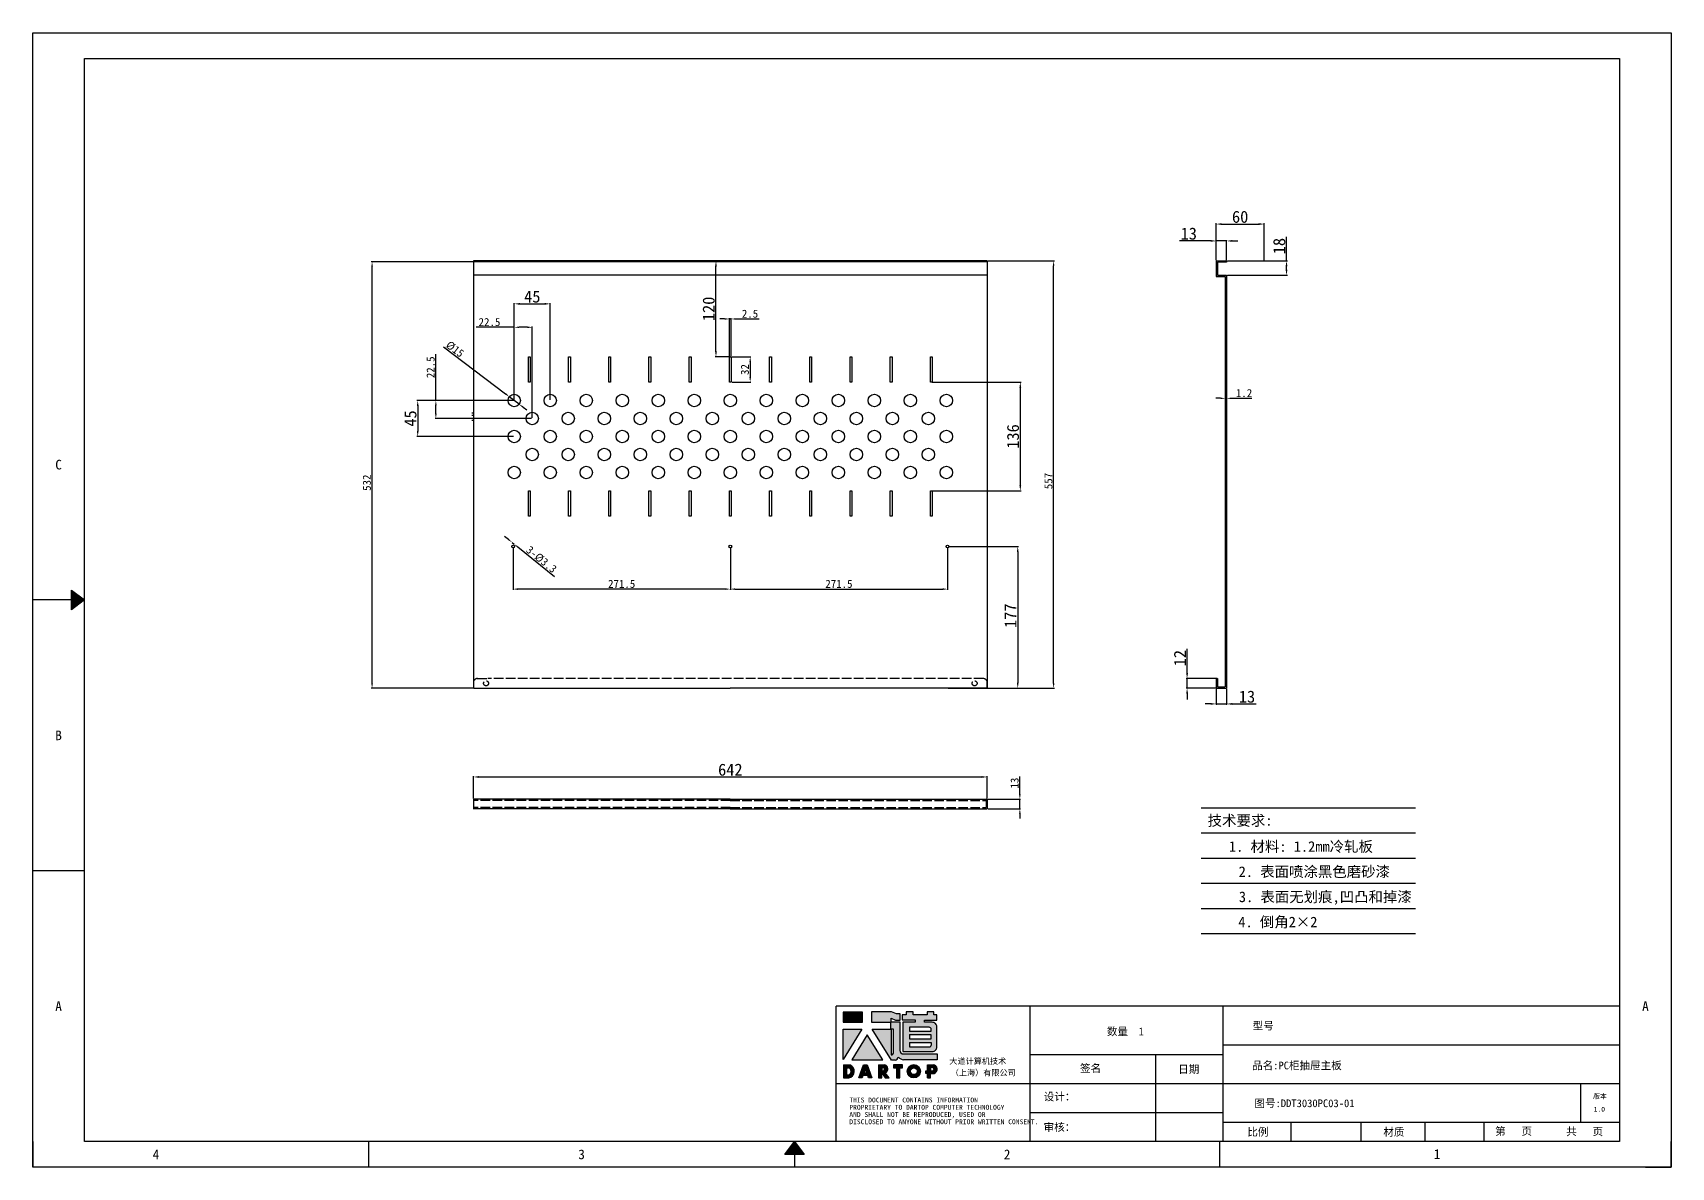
# Model space of a CAD drawing. Header units: millimetres. Extents: x 12436 to 30221, y 8547 to 23793.
# Drawn here: x 14703 to 16751, y 14299 to 15718 of the extents above; entities that cross this region are included whole.
import ezdxf
from ezdxf.enums import TextEntityAlignment as Align

# ---------------------------------------------------------------- set-up
doc = ezdxf.new("R2010")
doc.units = ezdxf.units.MM
doc.header["$PDSIZE"] = -1
doc.linetypes.add('ACAD_ISO02W100', pattern=[15, 12, -3])
doc.linetypes.add('DOT', pattern=[0.25, 0, -0.25])
for name, color, linetype in [('4', 7, 'Continuous'), ('FORMAT', 7, 'Continuous'), ('print', 30, 'Continuous')]:
    doc.layers.add(name, color=color, linetype=linetype)
doc.styles.add('Dartop', font='SIMFANG.TTF')
doc.styles.add('HZ', font='SimSun.ttf')
doc.styles.add('hzHT', font='SIMHEI.TTF')
doc.dimstyles.new('副本 (3) ISO-25', dxfattribs={"dimtxt": 15, "dimasz": 7, "dimexe": 1, "dimexo": 1, "dimgap": 1.524, "dimtad": 1, "dimdec": 0, "dimzin": 0, "dimdsep": 46, "dimtxsty": 'Standard', "dimcen": 2.5, "dimclrd": 4, "dimclre": 4, "dimclrt": 4, "dimadec": 0, "dimazin": 0, "dimtfac": 1, "dimtdec": 0, "dimtmove": 0, "dimatfit": 3, "dimfxl": 1, "dimtzin": 0, "dimarcsym": 0})
doc.dimstyles.new('副本 ISO-25', dxfattribs={"dimtxt": 10, "dimasz": 6, "dimexe": 1, "dimexo": 1, "dimgap": 1.524, "dimtad": 1, "dimdec": 1, "dimzin": 0, "dimdsep": 46, "dimtxsty": 'Standard', "dimcen": 2.5, "dimclrd": 4, "dimclre": 4, "dimclrt": 4, "dimadec": 0, "dimazin": 0, "dimtfac": 1, "dimtdec": 1, "dimtmove": 0, "dimatfit": 3, "dimfxl": 1, "dimtzin": 0, "dimarcsym": 0})

# ---------------------------------------------------------------- blocks, each defined once
blk = doc.blocks.new('*D271')
at = {"layer": 'Defpoints', "color": 0}
for p in [(15349.7, 15378.7), (15304.7, 15257.9), (15349.7, 15257.9)]:
    blk.add_point(p, dxfattribs=at)
at = {"layer": 'FORMAT', "color": 4, "lineweight": -2}
for p, q in [((15304.7, 15258.9), (15304.7, 15379.7)), ((15311.7, 15378.7), (15342.7, 15378.7)), ((15349.7, 15258.9), (15349.7, 15379.7))]:
    blk.add_line(p, q, dxfattribs=at)
at = {"layer": 'FORMAT', "color": 4}
for points in [[(15311.7, 15379.8), (15311.7, 15377.5), (15304.7, 15378.7)], [(15342.7, 15379.8), (15342.7, 15377.5), (15349.7, 15378.7)]]:
    blk.add_solid(points, dxfattribs=at)
at = {"layer": 'FORMAT', "color": 4, "insert": (15327.2, 15387.7), "char_height": 15, "attachment_point": 5}
blk.add_mtext('45', dxfattribs=at)
blk = doc.blocks.new('*D272')
at = {"layer": 'Defpoints', "color": 0}
for p in [(15304.7, 15257.9), (15184, 15212.9), (15304.7, 15212.9)]:
    blk.add_point(p, dxfattribs=at)
at = {"layer": 'FORMAT', "color": 4, "lineweight": -2}
for p, q in [((15303.7, 15257.9), (15183, 15257.9)), ((15184, 15250.9), (15184, 15219.9)), ((15303.7, 15212.9), (15183, 15212.9))]:
    blk.add_line(p, q, dxfattribs=at)
at = {"layer": 'FORMAT', "color": 4}
for points in [[(15182.9, 15250.9), (15185.2, 15250.9), (15184, 15257.9)], [(15182.9, 15219.9), (15185.2, 15219.9), (15184, 15212.9)]]:
    blk.add_solid(points, dxfattribs=at)
at = {"layer": 'FORMAT', "color": 4, "insert": (15175, 15235.4), "char_height": 15, "attachment_point": 5, "rotation": 90}
blk.add_mtext('45', dxfattribs=at)
blk = doc.blocks.new('*D273')
at = {"color": 4, "lineweight": -2}
for p, q in [((15216.2, 15324.8), (15293.7, 15266.2)), ((15310.9, 15253.2), (15298.5, 15262.6)), ((15315.6, 15249.6), (15320.4, 15246))]:
    blk.add_line(p, q, dxfattribs=at)
at = {"color": 4}
for points in [[(15294.3, 15267), (15293.1, 15265.4), (15298.5, 15262.6)], [(15316.2, 15250.4), (15315, 15248.8), (15310.9, 15253.2)]]:
    blk.add_solid(points, dxfattribs=at)
at = {"layer": 'Defpoints', "color": 0}
for p in [(15298.5, 15262.6), (15310.9, 15253.2)]:
    blk.add_point(p, dxfattribs=at)
at = {"color": 4, "insert": (15230.6, 15322), "char_height": 10, "attachment_point": 5, "rotation": 322.9222}
blk.add_mtext('%%C15', dxfattribs=at)
blk = doc.blocks.new('*D274')
at = {"layer": 'Defpoints', "color": 0}
for p in [(15414, 15432.4), (15556.7, 15432.4), (15574.7, 15312.4)]:
    blk.add_point(p, dxfattribs=at)
at = {"layer": 'FORMAT', "color": 4, "lineweight": -2}
for p, q in [((15415, 15432.4), (15557.7, 15432.4)), ((15556.7, 15319.4), (15556.7, 15425.4)), ((15573.7, 15312.4), (15555.7, 15312.4))]:
    blk.add_line(p, q, dxfattribs=at)
at = {"layer": 'FORMAT', "color": 4}
for points in [[(15555.6, 15425.4), (15557.9, 15425.4), (15556.7, 15432.4)], [(15555.6, 15319.4), (15557.9, 15319.4), (15556.7, 15312.4)]]:
    blk.add_solid(points, dxfattribs=at)
at = {"layer": 'FORMAT', "color": 4, "insert": (15547.7, 15372.4), "char_height": 15, "attachment_point": 5, "rotation": 90}
blk.add_mtext('120', dxfattribs=at)
blk = doc.blocks.new('*D275')
at = {"color": 4, "lineweight": -2}
for p, q in [((15897, 15432.4), (15979.7, 15432.4)), ((15978.7, 14904.3), (15978.7, 15426.4)), ((15896.7, 14898.3), (15979.7, 14898.3))]:
    blk.add_line(p, q, dxfattribs=at)
at = {"color": 4}
for points in [[(15977.7, 15426.4), (15979.7, 15426.4), (15978.7, 15432.4)], [(15977.7, 14904.3), (15979.7, 14904.3), (15978.7, 14898.3)]]:
    blk.add_solid(points, dxfattribs=at)
at = {"layer": 'Defpoints', "color": 0}
for p in [(15896, 15432.4), (15978.7, 15432.4), (15895.7, 14898.3)]:
    blk.add_point(p, dxfattribs=at)
at = {"color": 4, "insert": (15972.2, 15157.2), "char_height": 10, "attachment_point": 5, "rotation": 90}
blk.add_mtext('557', dxfattribs=at)
blk = doc.blocks.new('*D276')
at = {"color": 4, "lineweight": -2}
for p, q in [((15252.7, 15431.2), (15126, 15431.2)), ((15127, 14904.3), (15127, 15425.2)), ((15252.7, 14898.3), (15126, 14898.3))]:
    blk.add_line(p, q, dxfattribs=at)
at = {"color": 4}
for points in [[(15126, 15425.2), (15128, 15425.2), (15127, 15431.2)], [(15126, 14904.3), (15128, 14904.3), (15127, 14898.3)]]:
    blk.add_solid(points, dxfattribs=at)
at = {"layer": 'Defpoints', "color": 0}
for p in [(15127, 15431.2), (15253.7, 15431.2), (15253.7, 14898.3)]:
    blk.add_point(p, dxfattribs=at)
at = {"color": 4, "insert": (15120.5, 15155.1), "char_height": 10, "attachment_point": 5, "rotation": 90}
blk.add_mtext('532', dxfattribs=at)
blk = doc.blocks.new('*D277')
at = {"layer": 'Defpoints', "color": 0}
for p in [(16194.9, 15457.3), (16181.9, 15432.4), (16194.9, 15432.4)]:
    blk.add_point(p, dxfattribs=at)
at = {"layer": 'FORMAT', "color": 4, "lineweight": -2}
for p, q in [((16174.9, 15457.3), (16136.1, 15457.3)), ((16181.9, 15433.4), (16181.9, 15458.3)), ((16194.9, 15457.3), (16181.9, 15457.3)), ((16194.9, 15433.4), (16194.9, 15458.3)), ((16201.9, 15457.3), (16208.9, 15457.3))]:
    blk.add_line(p, q, dxfattribs=at)
at = {"layer": 'FORMAT', "color": 4}
for points in [[(16174.9, 15458.5), (16174.9, 15456.2), (16181.9, 15457.3)], [(16201.9, 15458.5), (16201.9, 15456.2), (16194.9, 15457.3)]]:
    blk.add_solid(points, dxfattribs=at)
at = {"layer": 'FORMAT', "color": 4, "insert": (16147.6, 15466.4), "char_height": 15, "attachment_point": 5}
blk.add_mtext('13', dxfattribs=at)
blk = doc.blocks.new('*D278')
at = {"layer": 'Defpoints', "color": 0}
for p in [(16241.9, 15478.4), (16181.9, 15432.4), (16241.9, 15430.8)]:
    blk.add_point(p, dxfattribs=at)
at = {"layer": 'FORMAT', "color": 4, "lineweight": -2}
for p, q in [((16181.9, 15433.4), (16181.9, 15479.4)), ((16188.9, 15478.4), (16234.9, 15478.4)), ((16241.9, 15431.8), (16241.9, 15479.4))]:
    blk.add_line(p, q, dxfattribs=at)
at = {"layer": 'FORMAT', "color": 4}
for points in [[(16188.9, 15479.6), (16188.9, 15477.2), (16181.9, 15478.4)], [(16234.9, 15479.6), (16234.9, 15477.2), (16241.9, 15478.4)]]:
    blk.add_solid(points, dxfattribs=at)
at = {"layer": 'FORMAT', "color": 4, "insert": (16211.8, 15487.4), "char_height": 15, "attachment_point": 5}
blk.add_mtext('60', dxfattribs=at)
blk = doc.blocks.new('*U14')
at = {"color": 254, "linetype": 'Continuous', "extrusion": (0, 0, -1)}
for points in [[(-17, 0.333), (-16.812, 0.25), (-17, 0.5)], [(-17, 0.333), (-17.188, 0.25), (-16.812, 0.25)], [(-17, 0.333), (-17, 0.5), (-17.188, 0.25)]]:
    blk.add_solid(points, dxfattribs=at)
blk = doc.blocks.new('*U13')
at = {"color": 254, "linetype": 'Continuous', "extrusion": (0, 0, -1)}
for points in [[(-0.833, 11), (-0.75, 10.812), (-0.75, 11.188)], [(-0.833, 11), (-0.75, 11.188), (-1, 11)], [(-0.833, 11), (-1, 11), (-0.75, 10.812)]]:
    blk.add_solid(points, dxfattribs=at)
blk = doc.blocks.new('dadao')
for p, q in [((48, 19.2), (44.9, 10.4)), ((44.9, 10.4), (51.2, 10.4)), ((51.2, 10.4), (48, 19.2))]:
    blk.add_line(p, q)
for points in [[(41.8, 121.6), (41.8, 143.7), (-0.4, 143.7), (-0.4, 121.6), (41.8, 121.6)], [(104.8, 122), (104.8, 130.3), (114.1, 126.3), (124.2, 126.3), (124.2, 139.6), (115.9, 139.6), (105.1, 143.9), (61.5, 143.9)], [(61.7, 144), (61.7, 121.3), (103.9, 121.3)], [(113.4, 38.7), (105.1, 38.7), (63, 106.5), (103.9, 106.5), (103.9, 120.9), (103.9, 121.3)], [(109.7, 53.6), (109.7, 106.2), (104.3, 106.2), (104.3, 50.4), (106.6, 50.4)], [(144.6, 94.4), (144.6, 84.8), (192, 84.8), (192, 94.1), (144.9, 94.1)], [(120.2, 45), (119.5, 45), (119.5, 44.6)], [(0, 28), (0, 0), (11.8, 0)], [(0.1, 28), (14, 28)], [(7.1, 21.8), (7.1, 6.1), (12, 6.1)], [(7.1, 21.8), (11.4, 21.8)], [(76.8, 28.2), (76.8, 0), (84.1, 0), (84.1, 11.1), (91.6, -0.1), (100.3, -0.1), (91.7, 11.1)], [(76.8, 28.2), (90.6, 28.2)], [(84, 22.7), (84, 15.3), (87.2, 15.3)], [(84, 22.7), (87.3, 22.7)], [(183.7, 0), (183.7, 9.6), (180.6, 9.6), (180.6, 14.9), (183.8, 14.9), (183.8, 28.1), (196.1, 28.1), (196.5, 28.1)], [(183.7, 0), (190.9, 0), (190.9, 9.6), (198.8, 9.6)], [(194.9, 22.3), (190.8, 22.3), (190.8, 15), (194.4, 15)]]:
    blk.add_lwpolyline(points)
blk.add_lwpolyline([(137.1, 144.2), (137.1, 137.9), (128.3, 137.9), (128.3, 126.5), (157.3, 126.5), (157.3, 121.5), (130.3, 121.5), (130.3, 57.5), (194.4, 57.5, 0.414214), (204.4, 67.5), (204.4, 111.3, 0.414214), (194.4, 121.3), (177.5, 121.3), (177.5, 126.3), (204.7, 126.3), (204.7, 137.7), (198.2, 137.7), (198.2, 143.9), (183.3, 143.9), (183.3, 138), (153, 138), (153, 144.2), (137.1, 144.2)], format="xyb", close=True)
for points in [[(104.8, 122), (123.4, 122), (123.4, 60, 0.414214), (131.4, 52), (204.8, 52), (204.8, 39.1), (131.7, 39.1)], [(144.3, 110.8), (144.3, 101.8), (192.3, 101.8), (192.3, 105.5, 0.414214), (187.3, 110.5), (144.3, 110.5)], [(144.6, 77), (144.6, 67.5), (187.6, 67.5, 0.414214), (192.6, 72.5), (192.6, 76.4), (144.6, 76.4)]]:
    blk.add_lwpolyline(points, format="xyb")
for points in [[(-0.3, 106.2), (40.4, 106.2), (-0.3, 39.7), (-0.3, 106.2)], [(51.7, 94.1), (18.4, 39.3), (86.2, 39.3)], [(43.8, 28.2), (51.8, 28.2), (62.6, -0.1), (55, -0.1), (53.2, 5), (42.9, 5), (41.1, 0), (33.6, 0)], [(110, 28.1), (110, 21.9), (116, 21.9), (116, -0.1), (123.2, -0.1), (123.2, 22), (129.2, 22), (129.2, 28.1), (110, 28.1)]]:
    blk.add_lwpolyline(points, close=True)
for radius in [14.5, 7.44]:
    blk.add_circle((154.2, 14.2), radius)
for centre, radius, start, end in [((99.2, 60.7), 12.6, 305.6399, 325.969), ((111.6, 46.7), 8.19, 282.9811, 347.6627), ((136, 61.7), 22.9, 226.7358, 259.3209), ((8.5, 13.9), 8.49, 294.2143, 69.7177), ((9.6, 14.2), 14.4, 278.6604, 72.3203), ((86.4, 19), 3.8, 282.527, 76.7196), ((88.6, 19.4), 8.95, 290.6073, 77.2124), ((193.7, 18.7), 3.8, 280.9891, 72.5513), ((195.7, 18.6), 9.51, 288.8959, 85.2442)]:
    blk.add_arc(centre, radius, start, end)
blk = doc.blocks.new('*D264')
at = {"layer": 'Defpoints', "color": 0}
for p in [(15895.7, 14787.3), (15253.7, 14759.4), (15895.7, 14759.4)]:
    blk.add_point(p, dxfattribs=at)
at = {"layer": 'FORMAT', "color": 4, "lineweight": -2}
for p, q in [((15253.7, 14760.4), (15253.7, 14788.3)), ((15260.7, 14787.3), (15888.7, 14787.3)), ((15895.7, 14760.4), (15895.7, 14788.3))]:
    blk.add_line(p, q, dxfattribs=at)
at = {"layer": 'FORMAT', "color": 4}
for points in [[(15260.7, 14788.4), (15260.7, 14786.1), (15253.7, 14787.3)], [(15888.7, 14788.4), (15888.7, 14786.1), (15895.7, 14787.3)]]:
    blk.add_solid(points, dxfattribs=at)
at = {"layer": 'FORMAT', "color": 4, "insert": (15574.7, 14796.3), "char_height": 15, "attachment_point": 5}
blk.add_mtext('642', dxfattribs=at)
blk = doc.blocks.new('*D265')
at = {"layer": 'Defpoints', "color": 0}
for p in [(15302, 15080.5), (15304.6, 15078.3)]:
    blk.add_point(p, dxfattribs=at)
at = {"layer": 'FORMAT', "color": 4, "lineweight": -2}
for p, q in [((15297.3, 15084.3), (15292.6, 15088)), ((15302, 15080.5), (15304.6, 15078.3)), ((15355.1, 15037.3), (15309.3, 15074.5))]:
    blk.add_line(p, q, dxfattribs=at)
at = {"layer": 'FORMAT', "color": 4}
for points in [[(15297.9, 15085), (15296.7, 15083.5), (15302, 15080.5)], [(15309.9, 15075.3), (15308.6, 15073.8), (15304.6, 15078.3)]]:
    blk.add_solid(points, dxfattribs=at)
at = {"layer": 'FORMAT', "color": 4, "insert": (15338.6, 15059.1), "char_height": 10, "attachment_point": 5, "rotation": 320.9237}
blk.add_mtext('3-%%C3.3', dxfattribs=at)
blk = doc.blocks.new('*D262')
at = {"layer": 'Defpoints', "color": 0}
for p in [(15575.8, 15312.4), (15575.8, 15280.9), (15599.5, 15280.9)]:
    blk.add_point(p, dxfattribs=at)
at = {"layer": 'FORMAT', "color": 4, "lineweight": -2}
for p, q in [((15576.8, 15312.4), (15600.5, 15312.4)), ((15599.5, 15306.4), (15599.5, 15286.9)), ((15576.8, 15280.9), (15600.5, 15280.9))]:
    blk.add_line(p, q, dxfattribs=at)
at = {"layer": 'FORMAT', "color": 4}
for points in [[(15598.5, 15306.4), (15600.5, 15306.4), (15599.5, 15312.4)], [(15598.5, 15286.9), (15600.5, 15286.9), (15599.5, 15280.9)]]:
    blk.add_solid(points, dxfattribs=at)
at = {"layer": 'FORMAT', "color": 4, "insert": (15592.9, 15296.6), "char_height": 10, "attachment_point": 5, "rotation": 90}
blk.add_mtext('32', dxfattribs=at)
blk = doc.blocks.new('*D263')
at = {"layer": 'Defpoints', "color": 0}
for p in [(15575.8, 15359.8), (15573.6, 15312.4), (15575.8, 15312.4)]:
    blk.add_point(p, dxfattribs=at)
at = {"layer": 'FORMAT', "color": 4, "lineweight": -2}
for p, q in [((15567.6, 15359.8), (15561.6, 15359.8)), ((15573.6, 15313.4), (15573.6, 15360.8)), ((15573.6, 15359.8), (15575.8, 15359.8)), ((15575.8, 15313.4), (15575.8, 15360.8)), ((15581.8, 15359.8), (15610.8, 15359.8))]:
    blk.add_line(p, q, dxfattribs=at)
at = {"layer": 'FORMAT', "color": 4}
for points in [[(15567.6, 15360.8), (15567.6, 15358.8), (15573.6, 15359.8)], [(15581.8, 15360.8), (15581.8, 15358.8), (15575.8, 15359.8)]]:
    blk.add_solid(points, dxfattribs=at)
at = {"layer": 'FORMAT', "color": 4, "insert": (15599.3, 15366.3), "char_height": 10, "attachment_point": 5}
blk.add_mtext('2.5', dxfattribs=at)
blk = doc.blocks.new('*D269')
at = {"layer": 'Defpoints', "color": 0}
for p in [(15304.7, 15349.4), (15304.7, 15257.9), (15327.2, 15235.4)]:
    blk.add_point(p, dxfattribs=at)
at = {"layer": 'FORMAT', "color": 4, "lineweight": -2}
for p, q in [((15304.7, 15349.4), (15257.1, 15349.4)), ((15304.7, 15258.9), (15304.7, 15350.4)), ((15321.2, 15349.4), (15310.7, 15349.4)), ((15327.2, 15236.4), (15327.2, 15350.4))]:
    blk.add_line(p, q, dxfattribs=at)
at = {"layer": 'FORMAT', "color": 4}
for points in [[(15310.7, 15350.4), (15310.7, 15348.4), (15304.7, 15349.4)], [(15321.2, 15350.4), (15321.2, 15348.4), (15327.2, 15349.4)]]:
    blk.add_solid(points, dxfattribs=at)
at = {"layer": 'FORMAT', "color": 4, "insert": (15273.7, 15355.9), "char_height": 10, "attachment_point": 5}
blk.add_mtext('22.5', dxfattribs=at)
blk = doc.blocks.new('*D270')
at = {"layer": 'Defpoints', "color": 0}
for p in [(15304.7, 15257.9), (15206.7, 15235.4), (15327.2, 15235.4)]:
    blk.add_point(p, dxfattribs=at)
at = {"layer": 'FORMAT', "color": 4, "lineweight": -2}
for p, q in [((15206.7, 15257.9), (15206.7, 15315.9)), ((15303.7, 15257.9), (15205.7, 15257.9)), ((15326.2, 15235.4), (15205.7, 15235.4)), ((15206.7, 15241.4), (15206.7, 15251.9))]:
    blk.add_line(p, q, dxfattribs=at)
at = {"layer": 'FORMAT', "color": 4}
for points in [[(15205.7, 15251.9), (15207.7, 15251.9), (15206.7, 15257.9)], [(15205.7, 15241.4), (15207.7, 15241.4), (15206.7, 15235.4)]]:
    blk.add_solid(points, dxfattribs=at)
at = {"layer": 'FORMAT', "color": 4, "insert": (15200.2, 15299.4), "char_height": 10, "attachment_point": 5, "rotation": 90}
blk.add_mtext('22.5', dxfattribs=at)
blk = doc.blocks.new('*D266')
at = {"layer": 'Defpoints', "color": 0}
for p in [(15303.2, 15075.3), (15574.7, 15075.3), (15303.2, 15022.1)]:
    blk.add_point(p, dxfattribs=at)
at = {"layer": 'FORMAT', "color": 4, "lineweight": -2}
for p, q in [((15303.2, 15074.3), (15303.2, 15021.1)), ((15574.7, 15074.3), (15574.7, 15021.1)), ((15568.7, 15022.1), (15309.2, 15022.1))]:
    blk.add_line(p, q, dxfattribs=at)
at = {"layer": 'FORMAT', "color": 4}
for points in [[(15309.2, 15023.1), (15309.2, 15021.1), (15303.2, 15022.1)], [(15568.7, 15023.1), (15568.7, 15021.1), (15574.7, 15022.1)]]:
    blk.add_solid(points, dxfattribs=at)
at = {"layer": 'FORMAT', "color": 4, "insert": (15438.9, 15028.6), "char_height": 10, "attachment_point": 5}
blk.add_mtext('271.5', dxfattribs=at)
blk = doc.blocks.new('*D267')
at = {"layer": 'Defpoints', "color": 0}
for p in [(15574.7, 15075.3), (15846.2, 15075.3), (15846.2, 15022.1)]:
    blk.add_point(p, dxfattribs=at)
at = {"layer": 'FORMAT', "color": 4, "lineweight": -2}
for p, q in [((15574.7, 15074.3), (15574.7, 15021.1)), ((15846.2, 15074.3), (15846.2, 15021.1)), ((15580.7, 15022.1), (15840.2, 15022.1))]:
    blk.add_line(p, q, dxfattribs=at)
at = {"layer": 'FORMAT', "color": 4}
for points in [[(15580.7, 15023.1), (15580.7, 15021.1), (15574.7, 15022.1)], [(15840.2, 15023.1), (15840.2, 15021.1), (15846.2, 15022.1)]]:
    blk.add_solid(points, dxfattribs=at)
at = {"layer": 'FORMAT', "color": 4, "insert": (15710.4, 15028.6), "char_height": 10, "attachment_point": 5}
blk.add_mtext('271.5', dxfattribs=at)
blk = doc.blocks.new('*D268')
at = {"layer": 'Defpoints', "color": 0}
for p in [(15846.2, 15075.3), (15846.1, 14898.3), (15933.9, 14898.3)]:
    blk.add_point(p, dxfattribs=at)
at = {"layer": 'FORMAT', "color": 4, "lineweight": -2}
for p, q in [((15847.2, 15075.3), (15934.9, 15075.3)), ((15933.9, 15068.3), (15933.9, 14905.3)), ((15847.1, 14898.3), (15934.9, 14898.3))]:
    blk.add_line(p, q, dxfattribs=at)
at = {"layer": 'FORMAT', "color": 4}
for points in [[(15932.7, 15068.3), (15935, 15068.3), (15933.9, 15075.3)], [(15932.7, 14905.3), (15935, 14905.3), (15933.9, 14898.3)]]:
    blk.add_solid(points, dxfattribs=at)
at = {"layer": 'FORMAT', "color": 4, "insert": (15924.8, 14988.8), "char_height": 15, "attachment_point": 5, "rotation": 90}
blk.add_mtext('177', dxfattribs=at)
blk = doc.blocks.new('*D279')
at = {"layer": 'Defpoints', "color": 0}
for p in [(15825.9, 15280.9), (15824.8, 15144.9), (15937.1, 15144.9)]:
    blk.add_point(p, dxfattribs=at)
at = {"layer": 'FORMAT', "color": 4, "lineweight": -2}
for p, q in [((15826.9, 15280.9), (15938.1, 15280.9)), ((15937.1, 15273.9), (15937.1, 15151.9)), ((15825.8, 15144.9), (15938.1, 15144.9))]:
    blk.add_line(p, q, dxfattribs=at)
at = {"layer": 'FORMAT', "color": 4}
for points in [[(15935.9, 15273.9), (15938.2, 15273.9), (15937.1, 15280.9)], [(15935.9, 15151.9), (15938.2, 15151.9), (15937.1, 15144.9)]]:
    blk.add_solid(points, dxfattribs=at)
at = {"layer": 'FORMAT', "color": 4, "insert": (15928, 15212.9), "char_height": 15, "attachment_point": 5, "rotation": 90}
blk.add_mtext('136', dxfattribs=at)
blk = doc.blocks.new('*D280')
at = {"layer": 'Defpoints', "color": 0}
for p in [(15895.7, 14759.4), (15895.7, 14747.4), (15936.5, 14759.4)]:
    blk.add_point(p, dxfattribs=at)
at = {"layer": 'FORMAT', "color": 4, "lineweight": -2}
for p, q in [((15936.5, 14765.4), (15936.5, 14787.8)), ((15896.7, 14759.4), (15937.5, 14759.4)), ((15896.7, 14747.4), (15937.5, 14747.4)), ((15936.5, 14747.4), (15936.5, 14759.4)), ((15936.5, 14741.4), (15936.5, 14735.4))]:
    blk.add_line(p, q, dxfattribs=at)
at = {"layer": 'FORMAT', "color": 4}
for points in [[(15935.5, 14765.4), (15937.5, 14765.4), (15936.5, 14759.4)], [(15935.5, 14741.4), (15937.5, 14741.4), (15936.5, 14747.4)]]:
    blk.add_solid(points, dxfattribs=at)
at = {"layer": 'FORMAT', "color": 4, "insert": (15930, 14779.6), "char_height": 10, "attachment_point": 5, "rotation": 90}
blk.add_mtext('13', dxfattribs=at)
blk = doc.blocks.new('*D281')
at = {"layer": 'Defpoints', "color": 0}
for p in [(16181.9, 14898.3), (16194.9, 14898.3), (16194.9, 14878.6)]:
    blk.add_point(p, dxfattribs=at)
at = {"layer": 'FORMAT', "color": 4, "lineweight": -2}
for p, q in [((16181.9, 14897.3), (16181.9, 14877.6)), ((16194.9, 14897.3), (16194.9, 14877.6)), ((16174.9, 14878.6), (16167.9, 14878.6)), ((16181.9, 14878.6), (16194.9, 14878.6)), ((16201.9, 14878.6), (16231.9, 14878.6))]:
    blk.add_line(p, q, dxfattribs=at)
at = {"layer": 'FORMAT', "color": 4}
for points in [[(16174.9, 14879.7), (16174.9, 14877.4), (16181.9, 14878.6)], [(16201.9, 14879.7), (16201.9, 14877.4), (16194.9, 14878.6)]]:
    blk.add_solid(points, dxfattribs=at)
at = {"layer": 'FORMAT', "color": 4, "insert": (16220.4, 14887.6), "char_height": 15, "attachment_point": 5}
blk.add_mtext('13', dxfattribs=at)
blk = doc.blocks.new('*D282')
at = {"layer": 'Defpoints', "color": 0}
for p in [(16193.3, 15256.3), (16194.9, 15260.6), (16194.9, 15256.3)]:
    blk.add_point(p, dxfattribs=at)
at = {"layer": 'FORMAT', "color": 4, "lineweight": -2}
for p, q in [((16187.3, 15260.6), (16181.3, 15260.6)), ((16193.3, 15257.3), (16193.3, 15261.6)), ((16193.3, 15260.6), (16194.9, 15260.6)), ((16194.9, 15257.3), (16194.9, 15261.6)), ((16200.9, 15260.6), (16226.6, 15260.6))]:
    blk.add_line(p, q, dxfattribs=at)
at = {"layer": 'FORMAT', "color": 4}
for points in [[(16187.3, 15261.6), (16187.3, 15259.6), (16193.3, 15260.6)], [(16200.9, 15261.6), (16200.9, 15259.6), (16194.9, 15260.6)]]:
    blk.add_solid(points, dxfattribs=at)
at = {"layer": 'FORMAT', "color": 4, "insert": (16216.7, 15267.1), "char_height": 10, "attachment_point": 5}
blk.add_mtext('1.2', dxfattribs=at)
blk = doc.blocks.new('*D283')
at = {"layer": 'Defpoints', "color": 0}
for p in [(16194.9, 15432.4), (16269.8, 15432.4), (16194.9, 15414.4)]:
    blk.add_point(p, dxfattribs=at)
at = {"layer": 'FORMAT', "color": 4, "lineweight": -2}
for p, q in [((16269.8, 15432.4), (16269.8, 15462.4)), ((16195.9, 15432.4), (16270.8, 15432.4)), ((16269.8, 15421.4), (16269.8, 15425.4)), ((16195.9, 15414.4), (16270.8, 15414.4))]:
    blk.add_line(p, q, dxfattribs=at)
at = {"layer": 'FORMAT', "color": 4}
for points in [[(16268.6, 15425.4), (16270.9, 15425.4), (16269.8, 15432.4)], [(16268.6, 15421.4), (16270.9, 15421.4), (16269.8, 15414.4)]]:
    blk.add_solid(points, dxfattribs=at)
at = {"layer": 'FORMAT', "color": 4, "insert": (16260.7, 15450.9), "char_height": 15, "attachment_point": 5, "rotation": 90}
blk.add_mtext('18', dxfattribs=at)
blk = doc.blocks.new('*D284')
at = {"layer": 'Defpoints', "color": 0}
for p in [(16145.5, 14910.3), (16183.5, 14910.3), (16181.9, 14898.3)]:
    blk.add_point(p, dxfattribs=at)
at = {"layer": 'FORMAT', "color": 4, "lineweight": -2}
for p, q in [((16145.5, 14917.3), (16145.5, 14947.3)), ((16182.5, 14910.3), (16144.5, 14910.3)), ((16145.5, 14898.3), (16145.5, 14910.3)), ((16180.9, 14898.3), (16144.5, 14898.3)), ((16145.5, 14891.3), (16145.5, 14884.3))]:
    blk.add_line(p, q, dxfattribs=at)
at = {"layer": 'FORMAT', "color": 4}
for points in [[(16144.3, 14917.3), (16146.7, 14917.3), (16145.5, 14910.3)], [(16144.3, 14891.3), (16146.7, 14891.3), (16145.5, 14898.3)]]:
    blk.add_solid(points, dxfattribs=at)
at = {"layer": 'FORMAT', "color": 4, "insert": (16136.5, 14935.8), "char_height": 15, "attachment_point": 5, "rotation": 90}
blk.add_mtext('12', dxfattribs=at)

msp = doc.modelspace()

# ---------------------------------------------------------------- hatches: boundary and pattern name
for points in [[(15739.834, 14493.371), (15715.726, 14493.371), (15715.726, 14480.776), (15739.834, 14480.776)], [(15739.058, 14471.963), (15715.791, 14471.963), (15715.791, 14433.974)], [(15745.508, 14465.069), (15726.488, 14433.721), (15765.217, 14433.721)], [(15789.809, 14427.307), (15778.802, 14427.307), (15778.802, 14423.815), (15782.236, 14423.815), (15782.236, 14411.231), (15786.348, 14411.231), (15786.348, 14423.823), (15789.809, 14423.823)]]:
    msp.add_hatch(color=0).paths.add_polyline_path(points)
h = msp.add_hatch(color=0)
h.paths.add_polyline_path([(15775.861, 14485.716), (15781.182, 14483.418), (15786.934, 14483.418), (15786.934, 14491.031), (15782.189, 14491.031), (15776.005, 14493.473), (15751.226, 14493.473), (15751.226, 14480.597), (15775.336, 14480.597), (15775.336, 14480.337), (15775.336, 14472.107), (15751.956, 14472.107), (15776.004, 14433.406), (15780.765, 14433.406, 0.27937482), (15784.242, 14436.787), (15784.242, 14436.965), (15784.662, 14436.965, 0.14314537), (15791.217, 14433.629), (15833.005, 14433.629), (15833.005, 14440.969), (15791.04, 14440.969, -0.41421356), (15786.469, 14445.539), (15786.469, 14481.004), (15775.861, 14481.004)])
h.paths.add_polyline_path([(15775.579, 14471.943), (15778.642, 14471.942), (15778.642, 14441.905, -0.08893574), (15776.867, 14440.079), (15775.568, 14440.079)], flags=16)
h = msp.add_hatch(color=0)
h.paths.add_polyline_path([(15832.933, 14489.965), (15829.215, 14489.965), (15829.215, 14493.502), (15820.716, 14493.502), (15820.716, 14490.142), (15803.367, 14490.142), (15803.367, 14493.679), (15794.28, 14493.679), (15794.28, 14490.077), (15789.259, 14490.077), (15789.259, 14483.556), (15805.828, 14483.556), (15805.828, 14480.672), (15790.388, 14480.672), (15790.388, 14444.161), (15827.042, 14444.161, 0.41421356), (15832.755, 14449.874), (15832.755, 14474.878, 0.41421356), (15827.042, 14480.592), (15817.352, 14480.592), (15817.352, 14483.422), (15832.933, 14483.422)])
h.paths.add_polyline_path([(15822.994, 14474.402, -0.41421356), (15825.851, 14471.546), (15825.851, 14469.45), (15798.409, 14469.45), (15798.409, 14474.402)], flags=16)
h.paths.add_polyline_path([(15825.673, 14465.029), (15825.673, 14459.724), (15798.586, 14459.724), (15798.586, 14465.029)], flags=16)
h.paths.add_polyline_path([(15826.027, 14454.949), (15826.027, 14452.677, -0.41421356), (15823.171, 14449.82), (15798.586, 14449.82), (15798.586, 14454.949)], flags=16)
h = msp.add_hatch(color=0)
h.paths.add_polyline_path([(15723.944, 14427.25), (15715.962, 14427.25), (15715.962, 14411.279), (15722.685, 14411.279, 0.79301591)])
h.paths.add_polyline_path([(15722.803, 14414.777), (15720.012, 14414.777), (15720.012, 14423.752), (15722.495, 14423.752, -0.67136089)], flags=16)
h = msp.add_hatch(color=0)
h.paths.add_polyline_path([(15745.568, 14427.381), (15741.013, 14427.381), (15735.154, 14411.262), (15739.469, 14411.262), (15740.485, 14414.119), (15746.33, 14414.119), (15747.368, 14411.228), (15751.717, 14411.228)])
h.paths.add_polyline_path([(15745.213, 14417.198), (15741.591, 14417.198), (15743.369, 14422.263)], flags=16)
h = msp.add_hatch(color=0)
h.paths.add_polyline_path([(15767.71, 14427.37), (15759.86, 14427.37), (15759.86, 14411.253), (15764.008, 14411.253), (15764.008, 14417.642), (15768.272, 14411.196), (15773.285, 14411.196), (15768.378, 14417.602, 0.74405494)])
h.paths.add_polyline_path([(15763.97, 14420.028), (15763.97, 14424.26), (15765.825, 14424.26, -0.79680897), (15765.797, 14420.028)], flags=16)
h = msp.add_hatch(color=0)
h.paths.add_polyline_path([(15795.792, 14419.369, 1), (15812.341, 14419.369, 1)])
h.paths.add_polyline_path([(15808.318, 14419.369, -1), (15799.816, 14419.369, -1)], flags=16)
h = msp.add_hatch(color=0)
h.paths.add_polyline_path([(15828.214, 14427.331), (15827.977, 14427.331), (15820.978, 14427.331), (15820.978, 14419.81), (15819.121, 14419.81), (15819.121, 14416.757), (15820.948, 14416.757), (15820.948, 14411.281), (15825.034, 14411.281), (15825.034, 14416.778), (15829.523, 14416.778, 0.81230381)])
h.paths.add_polyline_path([(15824.973, 14419.831), (15824.973, 14424.038), (15827.298, 14424.038, -0.77821343), (15827.061, 14419.831)], flags=16)

# ---------------------------------------------------------------- linework, layer by layer
at = {"color": 0, "linetype": 'DOT'}
for p, q in [((14702.957, 14331.646), (14702.957, 15685.325)), ((16750.525, 15685.325), (16750.525, 14331.646)), ((16718.295, 14299.416), (14702.957, 14299.416))]:
    msp.add_line(p, q, dxfattribs=at)
at = {"color": 0}
for p, q in [((14767.418, 14331.646), (14767.418, 15685.325)), ((16686.064, 15685.325), (16686.064, 14331.646)), ((14751.303, 15008.486), (14702.957, 15008.486)), ((14767.418, 14670.066), (14702.957, 14670.066)), ((16686.064, 14500.856), (15707.065, 14500.856)), ((15707.065, 14331.646), (15707.065, 14500.856)), ((15948.793, 14500.856), (15948.793, 14331.646)), ((16190.521, 14331.646), (16190.521, 14500.856)), ((15948.793, 14440.424), (16190.521, 14440.424)), ((16105.916, 14440.424), (16105.916, 14331.646)), ((16190.521, 14452.51), (16686.064, 14452.51)), ((15707.065, 14404.165), (15948.793, 14404.165)), ((15948.793, 14404.165), (16686.064, 14404.165)), ((16637.719, 14355.819), (16637.719, 14404.165)), ((15948.793, 14367.906), (16190.521, 14367.906)), ((16190.521, 14355.819), (16686.064, 14355.819)), ((16275.567, 14331.646), (16275.567, 14355.819)), ((16363.213, 14331.646), (16363.213, 14355.819)), ((16442.891, 14331.646), (16442.891, 14355.819)), ((16516.855, 14331.646), (16516.855, 14355.819)), ((14702.957, 14331.646), (14702.957, 14299.416)), ((16686.064, 14331.646), (14767.418, 14331.646)), ((15122.888, 14299.416), (15122.888, 14331.646)), ((15654.69, 14315.531), (15654.69, 14299.416)), ((16186.492, 14299.416), (16186.492, 14331.646)), ((16750.525, 14299.416), (16750.525, 14331.646)), ((14702.957, 14299.416), (14702.957, 14299.416)), ((16718.295, 14299.416), (16750.525, 14299.416))]:
    msp.add_line(p, q, dxfattribs=at)
for p, q in [((14767.418, 15685.325), (16686.064, 15685.325)), ((15895.677, 15432.398), (15253.677, 15432.398)), ((15895.677, 15431.198), (15253.677, 15431.198)), ((16181.854, 15432.398), (16194.854, 15432.398)), ((16181.854, 15432.398), (16181.854, 15430.798)), ((16181.854, 15430.798), (16181.854, 15412.798)), ((16183.454, 15430.798), (16183.454, 15414.398)), ((16194.854, 15432.398), (16194.854, 15430.798)), ((15895.677, 15414.398), (15253.677, 15414.398)), ((16181.854, 15412.798), (16193.254, 15412.798)), ((16183.454, 15414.398), (16194.854, 15414.398)), ((16193.254, 15412.798), (16193.254, 14899.898)), ((16194.854, 15414.398), (16194.854, 14898.298)), ((15322.302, 15312.398), (15324.552, 15312.398)), ((15322.302, 15280.898), (15322.302, 15312.398)), ((15322.302, 15312.398), (15322.302, 15312.398)), ((15324.552, 15312.398), (15324.552, 15280.898)), ((15372.552, 15312.398), (15374.802, 15312.398)), ((15372.552, 15280.898), (15372.552, 15312.398)), ((15372.552, 15312.398), (15372.552, 15312.398)), ((15374.802, 15312.398), (15374.802, 15280.898)), ((15422.802, 15312.398), (15425.052, 15312.398)), ((15422.802, 15280.898), (15422.802, 15312.398)), ((15422.802, 15312.398), (15422.802, 15312.398)), ((15425.052, 15312.398), (15425.052, 15280.898)), ((15473.052, 15312.398), (15475.302, 15312.398)), ((15473.052, 15280.898), (15473.052, 15312.398)), ((15473.052, 15312.398), (15473.052, 15312.398)), ((15475.302, 15312.398), (15475.302, 15280.898)), ((15523.302, 15312.398), (15525.552, 15312.398)), ((15523.302, 15280.898), (15523.302, 15312.398)), ((15523.302, 15312.398), (15523.302, 15312.398)), ((15525.552, 15312.398), (15525.552, 15280.898)), ((15573.552, 15312.398), (15575.802, 15312.398)), ((15573.552, 15280.898), (15573.552, 15312.398)), ((15573.552, 15312.398), (15573.552, 15312.398)), ((15575.802, 15312.398), (15575.802, 15280.898)), ((15623.802, 15312.398), (15626.052, 15312.398)), ((15623.802, 15280.898), (15623.802, 15312.398)), ((15623.802, 15312.398), (15623.802, 15312.398)), ((15626.052, 15312.398), (15626.052, 15280.898)), ((15674.052, 15312.398), (15676.302, 15312.398)), ((15674.052, 15280.898), (15674.052, 15312.398)), ((15674.052, 15312.398), (15674.052, 15312.398)), ((15676.302, 15312.398), (15676.302, 15280.898)), ((15724.302, 15312.398), (15726.552, 15312.398)), ((15724.302, 15280.898), (15724.302, 15312.398)), ((15724.302, 15312.398), (15724.302, 15312.398)), ((15726.552, 15312.398), (15726.552, 15280.898)), ((15774.552, 15312.398), (15776.802, 15312.398)), ((15774.552, 15280.898), (15774.552, 15312.398)), ((15774.552, 15312.398), (15774.552, 15312.398)), ((15776.802, 15312.398), (15776.802, 15280.898)), ((15824.802, 15312.398), (15827.052, 15312.398)), ((15824.802, 15280.898), (15824.802, 15312.398)), ((15824.802, 15312.398), (15824.802, 15312.398)), ((15827.052, 15312.398), (15827.052, 15280.898)), ((15324.552, 15280.898), (15322.302, 15280.898)), ((15374.802, 15280.898), (15372.552, 15280.898)), ((15425.052, 15280.898), (15422.802, 15280.898)), ((15475.302, 15280.898), (15473.052, 15280.898)), ((15525.552, 15280.898), (15523.302, 15280.898)), ((15575.802, 15280.898), (15573.552, 15280.898)), ((15626.052, 15280.898), (15623.802, 15280.898)), ((15676.302, 15280.898), (15674.052, 15280.898)), ((15726.552, 15280.898), (15724.302, 15280.898)), ((15776.802, 15280.898), (15774.552, 15280.898)), ((15827.052, 15280.898), (15824.802, 15280.898)), ((15322.302, 15144.898), (15324.552, 15144.898)), ((15322.302, 15113.398), (15322.302, 15144.898)), ((15322.302, 15144.898), (15322.302, 15144.898)), ((15324.552, 15144.898), (15324.552, 15113.398)), ((15372.552, 15144.898), (15374.802, 15144.898)), ((15372.552, 15113.398), (15372.552, 15144.898)), ((15372.552, 15144.898), (15372.552, 15144.898)), ((15374.802, 15144.898), (15374.802, 15113.398)), ((15422.802, 15144.898), (15425.052, 15144.898)), ((15422.802, 15113.398), (15422.802, 15144.898)), ((15422.802, 15144.898), (15422.802, 15144.898)), ((15425.052, 15144.898), (15425.052, 15113.398)), ((15473.052, 15144.898), (15475.302, 15144.898)), ((15473.052, 15113.398), (15473.052, 15144.898)), ((15473.052, 15144.898), (15473.052, 15144.898)), ((15475.302, 15144.898), (15475.302, 15113.398)), ((15523.302, 15144.898), (15525.552, 15144.898)), ((15523.302, 15113.398), (15523.302, 15144.898)), ((15523.302, 15144.898), (15523.302, 15144.898)), ((15525.552, 15144.898), (15525.552, 15113.398)), ((15573.552, 15144.898), (15575.802, 15144.898)), ((15573.552, 15113.398), (15573.552, 15144.898)), ((15573.552, 15144.898), (15573.552, 15144.898)), ((15575.802, 15144.898), (15575.802, 15113.398)), ((15623.802, 15144.898), (15626.052, 15144.898)), ((15623.802, 15113.398), (15623.802, 15144.898)), ((15623.802, 15144.898), (15623.802, 15144.898)), ((15626.052, 15144.898), (15626.052, 15113.398)), ((15674.052, 15144.898), (15676.302, 15144.898)), ((15674.052, 15113.398), (15674.052, 15144.898)), ((15674.052, 15144.898), (15674.052, 15144.898)), ((15676.302, 15144.898), (15676.302, 15113.398)), ((15724.302, 15144.898), (15726.552, 15144.898)), ((15724.302, 15113.398), (15724.302, 15144.898)), ((15724.302, 15144.898), (15724.302, 15144.898)), ((15726.552, 15144.898), (15726.552, 15113.398)), ((15774.552, 15144.898), (15776.802, 15144.898)), ((15774.552, 15113.398), (15774.552, 15144.898)), ((15774.552, 15144.898), (15774.552, 15144.898)), ((15776.802, 15144.898), (15776.802, 15113.398)), ((15824.802, 15144.898), (15827.052, 15144.898)), ((15824.802, 15113.398), (15824.802, 15144.898)), ((15824.802, 15144.898), (15824.802, 15144.898)), ((15827.052, 15144.898), (15827.052, 15113.398)), ((15324.552, 15113.398), (15322.302, 15113.398)), ((15374.802, 15113.398), (15372.552, 15113.398)), ((15425.052, 15113.398), (15422.802, 15113.398)), ((15475.302, 15113.398), (15473.052, 15113.398)), ((15525.552, 15113.398), (15523.302, 15113.398)), ((15575.802, 15113.398), (15573.552, 15113.398)), ((15626.052, 15113.398), (15623.802, 15113.398)), ((15676.302, 15113.398), (15674.052, 15113.398)), ((15726.552, 15113.398), (15724.302, 15113.398)), ((15776.802, 15113.398), (15774.552, 15113.398)), ((15827.052, 15113.398), (15824.802, 15113.398)), ((16181.854, 14908.698), (16181.854, 14898.298)), ((16183.454, 14910.298), (16183.454, 14910.298)), ((16183.454, 14910.298), (16183.454, 14899.898)), ((15253.677, 14898.298), (15574.677, 14898.298)), ((15896.027, 14898.298), (15574.677, 14898.298)), ((16181.854, 14898.298), (16194.854, 14898.298)), ((16183.454, 14899.898), (16193.254, 14899.898)), ((15574.677, 14747.376), (15253.327, 14747.376)), ((15574.677, 14759.376), (15253.677, 14759.376)), ((15574.677, 14759.376), (15895.677, 14759.376)), ((15574.677, 14747.376), (15895.677, 14747.376))]:
    msp.add_line(p, q)
at = {"color": 6, "linetype": 'ACAD_ISO02W100'}
for p, q in [((15251.727, 15242.398), (15253.327, 15242.398)), ((15251.727, 15239.398), (15253.327, 15239.398)), ((15251.727, 15233.398), (15253.327, 15233.398)), ((15258.327, 14910.298), (15271.727, 14910.298)), ((15891.027, 14910.298), (15271.727, 14910.298)), ((15891.027, 14910.298), (15877.627, 14910.298)), ((15895.677, 14898.298), (15895.677, 14905.298)), ((15574.677, 14757.776), (15253.677, 14757.776)), ((15574.677, 14748.976), (15253.677, 14748.976)), ((15574.677, 14757.776), (15894.427, 14757.776)), ((15574.677, 14748.976), (15894.477, 14748.976)), ((15894.477, 14759.376), (15894.477, 14748.976))]:
    msp.add_line(p, q, dxfattribs=at)
at = {"color": 0}
for points in [[(14767.418, 15008.486), (14751.303, 14996.399), (14751.303, 15020.572), (14767.418, 15008.486)], [(15654.69, 14331.646), (15666.777, 14315.531), (15642.604, 14315.531), (15654.69, 14331.646)]]:
    msp.add_lwpolyline(points, close=True, dxfattribs=at)
for centre, radius in [((15304.677, 15257.898), 7.75), ((15349.677, 15257.898), 7.75), ((15394.677, 15257.898), 7.75), ((15439.677, 15257.898), 7.75), ((15484.677, 15257.898), 7.75), ((15529.677, 15257.898), 7.75), ((15574.677, 15257.898), 7.75), ((15619.677, 15257.898), 7.75), ((15664.677, 15257.898), 7.75), ((15709.677, 15257.898), 7.75), ((15754.677, 15257.898), 7.75), ((15799.677, 15257.898), 7.75), ((15844.677, 15257.898), 7.75), ((15327.177, 15235.398), 7.75), ((15372.177, 15235.398), 7.75), ((15417.177, 15235.398), 7.75), ((15462.177, 15235.398), 7.75), ((15507.177, 15235.398), 7.75), ((15552.177, 15235.398), 7.75), ((15597.177, 15235.398), 7.75), ((15642.177, 15235.398), 7.75), ((15687.177, 15235.398), 7.75), ((15732.177, 15235.398), 7.75), ((15777.177, 15235.398), 7.75), ((15822.177, 15235.398), 7.75), ((15304.677, 15212.898), 7.75), ((15349.677, 15212.898), 7.75), ((15394.677, 15212.898), 7.75), ((15439.677, 15212.898), 7.75), ((15484.677, 15212.898), 7.75), ((15529.677, 15212.898), 7.75), ((15574.677, 15212.898), 7.75), ((15619.677, 15212.898), 7.75), ((15664.677, 15212.898), 7.75), ((15709.677, 15212.898), 7.75), ((15754.677, 15212.898), 7.75), ((15799.677, 15212.898), 7.75), ((15844.677, 15212.898), 7.75), ((15327.177, 15190.398), 7.75), ((15372.177, 15190.398), 7.75), ((15417.177, 15190.398), 7.75), ((15462.177, 15190.398), 7.75), ((15507.177, 15190.398), 7.75), ((15552.177, 15190.398), 7.75), ((15597.177, 15190.398), 7.75), ((15642.177, 15190.398), 7.75), ((15687.177, 15190.398), 7.75), ((15732.177, 15190.398), 7.75), ((15777.177, 15190.398), 7.75), ((15822.177, 15190.398), 7.75), ((15304.677, 15167.898), 7.75), ((15349.677, 15167.898), 7.75), ((15394.677, 15167.898), 7.75), ((15439.677, 15167.898), 7.75), ((15484.677, 15167.898), 7.75), ((15529.677, 15167.898), 7.75), ((15574.677, 15167.898), 7.75), ((15619.677, 15167.898), 7.75), ((15664.677, 15167.898), 7.75), ((15709.677, 15167.898), 7.75), ((15754.677, 15167.898), 7.75), ((15799.677, 15167.898), 7.75), ((15844.677, 15167.898), 7.75), ((15303.177, 15075.298), 1.7), ((15574.677, 15075.298), 1.7), ((15846.177, 15075.298), 1.7)]:
    msp.add_circle(centre, radius)
at = {"color": 6, "linetype": 'ACAD_ISO02W100'}
for centre in [(15269.427, 14904.298), (15879.927, 14904.298)]:
    msp.add_circle(centre, 3.1, dxfattribs=at)
for centre, start, end in [((15258.677, 14905.298), 90, 180), ((15890.677, 14905.298), 0, 90)]:
    msp.add_arc(centre, 5, start, end, dxfattribs=at)
msp.add_arc((16183.454, 14908.698), 1.6, 90, 180)
at = {"layer": 'Defpoints'}
for p, q in [((16163.073, 14748.767), (16430.935, 14748.767)), ((16163.073, 14717.318), (16430.935, 14717.318)), ((16163.073, 14717.318), (16430.935, 14717.318)), ((16163.073, 14685.868), (16430.935, 14685.868)), ((16163.073, 14654.418), (16430.935, 14654.418)), ((16163.073, 14622.969), (16430.935, 14622.969)), ((16163.073, 14591.519), (16430.935, 14591.519))]:
    msp.add_line(p, q, dxfattribs=at)
at = {"layer": 'FORMAT'}
for p, q in [((15253.677, 15432.398), (15253.677, 14898.298)), ((15895.677, 15432.398), (15895.677, 14898.298)), ((16194.854, 15430.798), (16183.454, 15430.798)), ((15253.677, 14759.376), (15253.677, 14747.376)), ((15895.677, 14759.376), (15895.677, 14747.376))]:
    msp.add_line(p, q, dxfattribs=at)
at = {"layer": 'print', "color": 4}
msp.add_lwpolyline([(14702.957, 15717.555), (16750.525, 15717.555), (16750.525, 14299.416), (14702.957, 14299.416)], close=True, dxfattribs=at)

# ---------------------------------------------------------------- block references
at = {"color": 0, "linetype": 'Continuous', "xscale": 64.46088495701406, "yscale": 64.46088495750519, "zscale": 64.46088495749957}
for name, p in [('*U13', (14702.957, 14299.416)), ('*U14', (14558.855, 14299.416))]:
    msp.add_blockref(name, p, dxfattribs=at)
at = {"color": 0, "xscale": 0.5713578438844706, "yscale": 0.5713578439317644, "zscale": 0.5713578439414734}
msp.add_blockref('dadao', (15715.962, 14411.279), dxfattribs=at)

# ---------------------------------------------------------------- texts
at = {"color": 0}
for s, height, style, p in [('C', 12.086, 'Dartop', (14735.187, 15177.695)), ('B', 12.086, 'Dartop', (14735.187, 14839.276)), ('A', 12.086, 'Dartop', (14735.187, 14500.856)), ('A', 12.086, 'Dartop', (16718.295, 14500.856)), ('型号', 9.6691, 'hzHT', (16240.687, 14476.261)), ('数量  1', 9.6691, 'hzHT', (16068.357, 14469.161)), ('签名', 9.6691, 'hzHT', (16024.923, 14423.081)), ('日期', 9.6691, 'hzHT', (16147.613, 14421.891)), ('品名:PC柜抽屉主板  ', 9.66913, 'hzHT', (16289.331, 14426.624)), ('图号:DDT3030PC03-01', 9.66913, 'hzHT', (16292.206, 14379.362)), ('版本', 6.0432, 'hzHT', (16661.426, 14388.121)), ('1.0', 6.0432, 'Dartop', (16660.699, 14371.971)), ('比例', 9.6691, 'hzHT', (16233.945, 14343.481)), ('材质', 9.6691, 'hzHT', (16403.945, 14343.481)), ('第   页', 9.6691, 'hzHT', (16553.519, 14344.484)), ('共   页', 9.6691, 'hzHT', (16642.338, 14344.132)), ('4', 12.086, 'Dartop', (14856.987, 14315.531)), ('3', 12.086, 'Dartop', (15388.789, 14315.531)), ('2', 12.086, 'Dartop', (15920.591, 14315.531)), ('1', 12.086, 'Dartop', (16457.903, 14315.914))]:
    msp.add_text(s, height=height, dxfattribs=dict(at, style=style)).set_placement(p, align=Align.MIDDLE_CENTER)
at = {"style": 'HZ'}
for s, height, p in [('技术要求:', 13.2088, (16211.719, 14732.895)), ('     1. 材料: 1.2mm冷轧板      ', 13.20883, (16292.283, 14700.359)), ('    2. 表面喷涂黑色磨砂漆', 13.20883, (16286.523, 14668.909)), ('3. 表面无划痕,凹凸和掉漆', 13.20883, (16318.237, 14637.46)), ('4. 倒角2×2         ', 13.20883, (16299.376, 14606.01))]:
    msp.add_text(s, height=height, dxfattribs=at).set_placement(p, align=Align.MIDDLE_CENTER)
at = {"color": 0, "style": 'hzHT'}
for s, height, p in [('THIS DOCUMENT CONTAINS INFORMATION', 6.04321, (15723.38, 14380.415)), ('PROPRIETARY TO DARTOP COMPUTER TECHNOLOGY', 6.04321, (15723.38, 14371.351)), ('设计：', 9.6691, (15966.349, 14382.796)), ('AND SHALL NOT BE REPRODUCED, USED OR', 6.04321, (15723.38, 14362.286)), ('DISCLOSED TO ANYONE WITHOUT PRIOR WRITTEN CONSENT.', 6.04321, (15723.38, 14353.221)), ('审核：', 9.6691, (15966.205, 14344.721))]:
    msp.add_text(s, height=height, dxfattribs=at).set_placement(p)
at = {"layer": '4', "color": 0, "style": 'hzHT'}
for s, p in [('大道计算机技术', (15848.37, 14428.415)), ('（上海）有限公司', (15850.195, 14413.962))]:
    msp.add_text(s, height=7.2518, dxfattribs=at).set_placement(p)

# ---------------------------------------------------------------- dimensions: what is measured, and where the dimension line sits
for base, p1, p2, text, picture, middle in [((15127.012, 15431.198), (15253.677, 14898.298), (15253.677, 15431.198), '532', '*D276', (15127.012, 15155.092)), ((15978.745, 15432.398), (15895.677, 14898.298), (15896.027, 15432.398), '557', '*D275', (15978.745, 15157.192))]:
    dim = msp.add_linear_dim(base=base, p1=p1, p2=p2, angle=90, text=text, dimstyle='副本 ISO-25')
    dim.commit()
    dim.dimension.update_dxf_attribs({"geometry": picture, "text_midpoint": middle, "dimtype": 160})
dim = msp.add_diameter_dim_2p(p1=(15310.86, 15253.225), p2=(15298.494, 15262.57), text='%%C15', dimstyle='副本 ISO-25')
dim.commit()
dim.dimension.update_dxf_attribs({"geometry": '*D273', "text_midpoint": (15226.698, 15316.825), "dimtype": 163})
at = {"layer": 'FORMAT'}
for base, p1, p2, dimstyle, picture, middle in [((16241.854, 15478.408), (16181.854, 15432.398), (16241.854, 15430.798), '副本 (3) ISO-25', '*D278', (16211.79, 15478.408)), ((16194.854, 15457.327), (16181.854, 15432.398), (16194.854, 15432.398), '副本 (3) ISO-25', '*D277', (16147.58, 15457.327)), ((15349.677, 15378.682), (15304.677, 15257.898), (15349.677, 15257.898), '副本 (3) ISO-25', '*D271', (15327.177, 15378.682)), ((15304.677, 15349.364), (15327.177, 15235.398), (15304.677, 15257.898), '副本 ISO-25', '*D269', (15273.653, 15349.364))]:
    dim = msp.add_linear_dim(base=base, p1=p1, p2=p2, dimstyle=dimstyle, dxfattribs=at)
    dim.commit()
    dim.dimension.update_dxf_attribs({"geometry": picture, "text_midpoint": middle, "dimtype": 160})
for base, p1, p2, picture, middle in [((16269.765, 15432.398), (16194.854, 15414.398), (16194.854, 15432.398), '*D283', (16260.741, 15450.922)), ((15556.728, 15432.398), (15574.677, 15312.398), (15414.002, 15432.398), '*D274', (15547.704, 15372.398)), ((15937.057, 15144.898), (15825.927, 15280.898), (15824.802, 15144.898), '*D279', (15928.033, 15212.898)), ((16145.497, 14910.298), (16181.854, 14898.298), (16183.454, 14910.298), '*D284', (16136.473, 14935.822))]:
    dim = msp.add_linear_dim(base=base, p1=p1, p2=p2, angle=90, dimstyle='副本 (3) ISO-25', dxfattribs=at)
    dim.commit()
    dim.dimension.update_dxf_attribs({"geometry": picture, "text_midpoint": middle})
for base, p1, p2, text, picture, middle in [((15575.802, 15359.795), (15573.552, 15312.398), (15575.802, 15312.398), '2.5', '*D263', (15599.326, 15366.319)), ((16194.854, 15260.577), (16193.254, 15256.302), (16194.854, 15256.302), '1.2', '*D282', (16216.711, 15267.101))]:
    dim = msp.add_linear_dim(base=base, p1=p1, p2=p2, text=text, dimstyle='副本 ISO-25', dxfattribs=at)
    dim.commit()
    dim.dimension.update_dxf_attribs({"geometry": picture, "text_midpoint": middle})
for base, p1, p2, dimstyle, picture, middle in [((15206.745, 15235.398), (15304.677, 15257.898), (15327.177, 15235.398), '副本 ISO-25', '*D270', (15206.745, 15299.372)), ((15184.019, 15212.898), (15304.677, 15257.898), (15304.677, 15212.898), '副本 (3) ISO-25', '*D272', (15184.019, 15235.398)), ((15933.867, 14898.298), (15846.177, 15075.298), (15846.077, 14898.298), '副本 (3) ISO-25', '*D268', (15933.867, 14988.848))]:
    dim = msp.add_linear_dim(base=base, p1=p1, p2=p2, angle=90, dimstyle=dimstyle, dxfattribs=at)
    dim.commit()
    dim.dimension.update_dxf_attribs({"geometry": picture, "text_midpoint": middle, "dimtype": 160})
for base, p1, p2, text, picture, middle in [((15599.463, 15280.898), (15575.802, 15312.398), (15575.802, 15280.898), '32', '*D262', (15592.939, 15296.648)), ((15936.549, 14759.376), (15895.677, 14747.376), (15895.677, 14759.376), '13', '*D280', (15930.025, 14779.567))]:
    dim = msp.add_linear_dim(base=base, p1=p1, p2=p2, angle=90, text=text, dimstyle='副本 ISO-25', dxfattribs=at)
    dim.commit()
    dim.dimension.update_dxf_attribs({"geometry": picture, "text_midpoint": middle})
dim = msp.add_diameter_dim_2p(p1=(15301.957, 15080.469), p2=(15304.597, 15078.326), text='3-%%C3.3', dimstyle='副本 ISO-25', dxfattribs=at)
dim.commit()
dim.dimension.update_dxf_attribs({"geometry": '*D265', "text_midpoint": (15338.615, 15059.107)})
for base, p1, p2, dimstyle, picture, middle in [((15303.177, 15022.123), (15574.677, 15075.298), (15303.177, 15075.298), '副本 ISO-25', '*D266', (15438.927, 15028.647)), ((15846.177, 15022.123), (15574.677, 15075.298), (15846.177, 15075.298), '副本 ISO-25', '*D267', (15710.427, 15028.647)), ((16194.854, 14878.575), (16181.854, 14898.298), (16194.854, 14898.298), '副本 (3) ISO-25', '*D281', (16220.378, 14887.599)), ((15895.677, 14787.262), (15253.677, 14759.376), (15895.677, 14759.376), '副本 (3) ISO-25', '*D264', (15574.677, 14796.286))]:
    dim = msp.add_linear_dim(base=base, p1=p1, p2=p2, dimstyle=dimstyle, dxfattribs=at)
    dim.commit()
    dim.dimension.update_dxf_attribs({"geometry": picture, "text_midpoint": middle})

doc.saveas('drawing.dxf')
